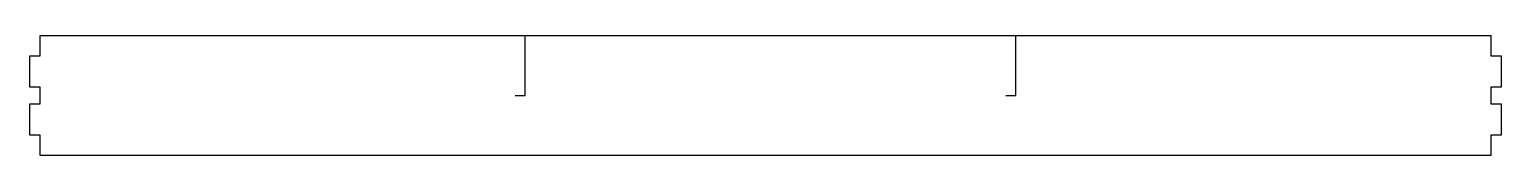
# Model space of a CAD drawing. Header units: metres. Extents: x 10 to 870, y 10 to 80.
import ezdxf

# ---------------------------------------------------------------- set-up
doc = ezdxf.new("R2010")
doc.units = ezdxf.units.M

msp = doc.modelspace()

# ---------------------------------------------------------------- linework, layer by layer
for points in [[(16, 10), (864, 10), (864, 22), (870, 22), (870, 40), (864, 40), (864, 50), (870, 50), (870, 68), (864, 68), (864, 80), (16, 80), (16, 68), (10, 68), (10, 50), (16, 50), (16, 40), (10, 40), (10, 22), (16, 22), (16, 10)], [(293.666667, 45), (299.666667, 45), (299.666667, 80), (293.666667, 80)], [(580.333333, 45), (586.333333, 45), (586.333333, 80), (580.333333, 80)]]:
    msp.add_lwpolyline(points)

doc.saveas('drawing.dxf')
